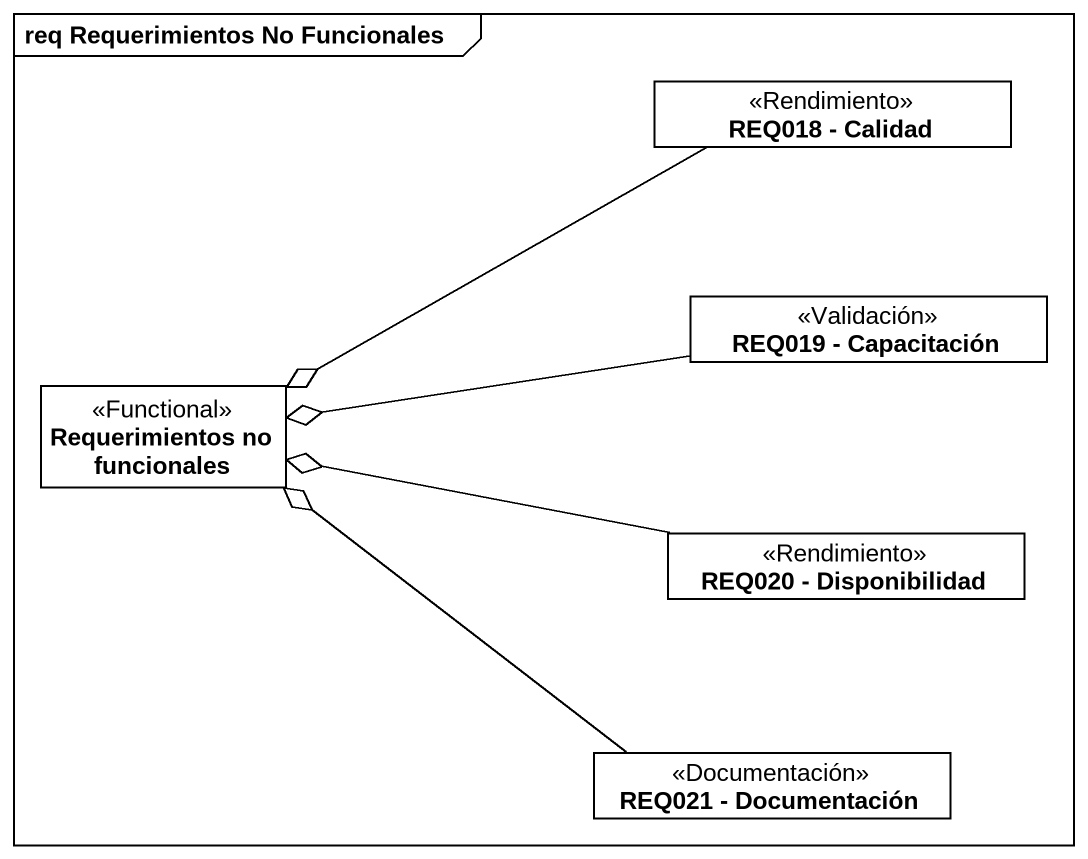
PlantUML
@startuml
mainframe req Requerimientos No Funcionales
hide circle
hide empty members
class "REQ018 - Calidad" as REQ018_Calidad <<Rendimiento>>
class "REQ019 - Capacitación" as REQ019_Capacitación <<Validación>>
class "Requerimientos no funcionales" as Requerimientos_no <<Functional>>
class "REQ020 - Disponibilidad" as REQ020_Disponibilidad <<Rendimiento>>
class "REQ021 - Documentación" as REQ021_Documentación <<Documentación>>
REQ018_Calidad -left-o Requerimientos_no
REQ019_Capacitación -left-o Requerimientos_no
REQ020_Disponibilidad -left-o Requerimientos_no
REQ021_Documentación -left-o Requerimientos_no
@enduml
